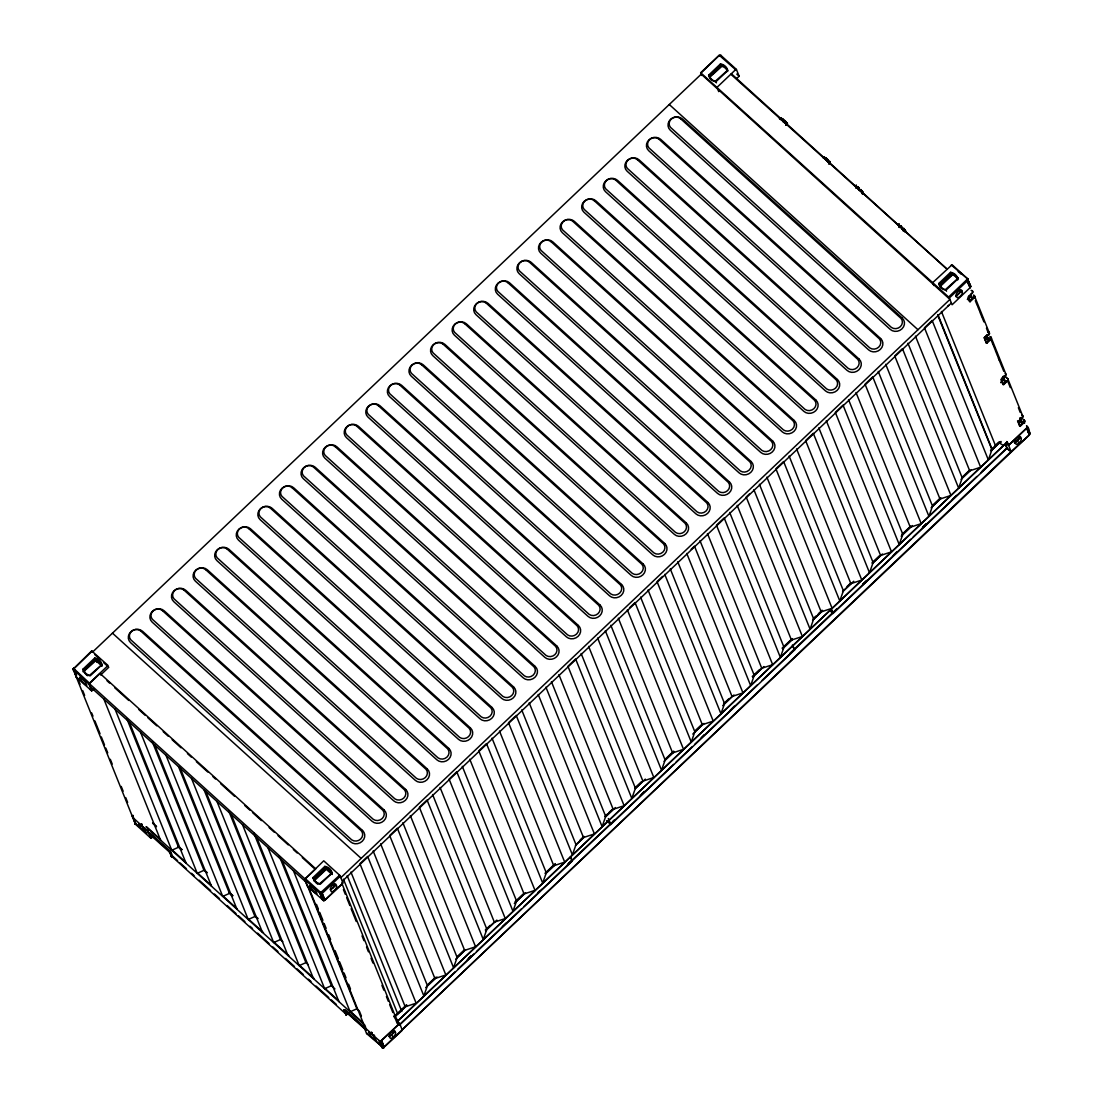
<?xml version="1.0" encoding="UTF-8"?>
<svg xmlns="http://www.w3.org/2000/svg" width="1103" height="1103" viewBox="0 0 1103 1103"><rect width="100%" height="100%" fill="white"/><g stroke="black" fill="none" stroke-linecap="round" stroke-linejoin="round"><path stroke-width="1.5" d="M340.386 876.127L322.434 893.168C320.752 895.236 320.752 890.576 320.366 893.568L323.413 900.475L324.613 900.351L343.13 882.938L339.627 875.217L323.731 860.809L304.635 879.436L307.379 886.247L323.413 900.475M88.957 684.122L73.184 669.08L91.687 650.894L108.053 665.495L89.453 683.157L88.957 684.122L91.701 690.933L94.1 688.644M89.453 683.157L73.929 668.708L92.156 651.101M151.704 838.004L150.918 838.252L135.641 824.41L135.2 823.734L136.207 823.817L135.145 823.431L136.207 823.417M967.841 279.886C964.918 278.949 969.344 279.321 967.303 280.907L949.352 297.962L952.096 304.773L970.116 287.649L970.171 285.47A1.944 1.751 -21.9 0 1 969.937 287.828M1029.071 434.348L1029.802 434.017C1029.554 434.885 1028.713 432.776 1029.802 433.617M861.512 190.585L862.353 192.667L860.919 189.606L862.063 192.984L861.512 190.585L859.14 189.675L860.919 189.606L861.829 192.391L857.665 188.282A4.95 4.605 -17 0 1 856.19 185.235L856.162 188.061M904.35 229.92L905.163 231.437L903.729 228.376L904.322 229.355L901.951 228.445L903.729 228.376L904.625 231.161L900.475 227.053A4.95 4.605 -17 0 1 899 224.006L898.917 226.722M323.634 900.517L320.849 892.52L339.627 875.217M363.866 1026.769L366.596 1033.58L383.403 1047.822L402.347 1030.271L399.617 1023.446L397.066 1021.157M736.404 69.42L735.618 69.668L719.266 55.274L721.031 55.508L736.404 69.42L739.134 76.231L736.735 78.52M857.155 187.455L858.175 187.827L857.913 186.862L857.155 187.455L859.885 190.185M900.986 226.598L900.724 225.632L899.91 226.873L900.724 225.632L902.695 228.955M320.67 893.664L320.794 892.506L320.89 893.706M719.046 67.159L718.784 67.573M320.573 893.637L320.697 892.479M132.994 817.695A1.944 1.751 -21.9 0 1 132.925 815.324L132.829 817.53L148.188 831.441L150.918 838.252M970.475 287.097C972.088 285.705 964.849 277.018 967.579 280.576M1005.922 442.882L1008.569 445.281L1026.603 428.157C1027.003 422.435 1030.795 432.776 1029.264 435.051L1010.844 451.899M786.701 125.204L786.453 124.611A4.963 4.633 -16 0 1 785.943 124.363L786.425 123.274L785.832 124.405L786.425 123.274L784.495 120.365L783.737 120.958L786.701 123.991L787.294 122.819A4.977 4.329 -25.5 0 1 784.109 121.675L779.38 118.641M828.932 163.079L829.235 162.044M380.452 1041.025C383.499 1055.709 385.802 1043.107 379.225 1040.68L346.011 1010.376M76.397 674.843L76.341 677.008L91.701 690.933M320.463 893.609L320.601 892.437L305.131 878.471M320.27 893.513L320.546 892.41L320.091 893.416L322.738 900.158M515.101 716.426L508.511 722.686L564.708 862.146L553.775 865.731L546.288 872.831L542.69 883.048L486.492 743.587L478.799 750.895L534.996 890.355L524.063 893.94L516.576 901.041L512.978 911.257L456.78 771.797L449.086 779.104L505.284 918.565L494.351 922.149L486.864 929.25L483.266 939.466L427.068 800.006L419.374 807.313L475.572 946.774L464.639 950.359L457.152 957.459L453.554 967.676L397.356 828.215L389.662 835.522L445.86 974.983L434.927 978.554L427.44 985.668L423.842 995.885L367.644 856.424L359.95 863.732L416.148 1003.192L405.215 1006.763L397.728 1013.878L343.447 879.16M538.209 694.476L594.42 833.937L583.487 837.522L576 844.622L572.402 854.839L516.204 715.378M597.633 638.058L653.845 777.532L642.897 781.103L635.425 788.204L631.826 798.434L575.614 658.96L567.921 666.267L624.133 805.728L613.185 809.312L605.712 816.413L602.114 826.643L545.916 687.169M627.345 609.862L683.543 749.323L672.609 752.894L665.137 759.995L661.538 770.225L605.326 630.764M662.558 576.428L657.057 581.653L713.255 721.114L702.321 724.685L694.849 731.785L691.25 742.016L635.038 602.555L629.551 607.767M686.769 553.444L742.967 692.905L732.034 696.476L724.547 703.576L720.962 713.806L664.751 574.346M749.489 493.896L746.193 497.026L802.391 636.486L791.458 640.057L783.971 647.171L780.372 657.388L724.175 517.927L716.481 525.235L772.679 664.695L761.746 668.266L754.259 675.367L750.66 685.597L694.463 546.137L691.167 549.266M941.41 311.446L995.692 446.15L991.955 449.707L988.357 459.937L932.145 320.463L924.452 327.77L980.664 467.231L969.716 470.816L962.243 477.916L958.645 488.133L902.447 348.672L894.74 355.979L950.951 495.44L940.004 499.025L932.531 506.125L928.933 516.342L872.735 376.881L865.042 384.189L921.239 523.649L910.306 527.234L902.819 534.335L899.221 544.551L843.023 405.091L835.329 412.398L891.527 551.858L880.594 555.443L873.107 562.544L869.509 572.76L813.311 433.3L805.617 440.607L861.815 580.068L850.882 583.652L843.395 590.753L839.797 600.97L783.599 461.509L775.905 468.816L832.103 608.277L821.17 611.848L813.683 618.962L810.085 629.179L753.887 489.718M973.756 297.327L969.551 301.422L968.172 298.003M1023.846 421.939L1019.641 426.048L1017.531 420.781M1026.921 427.716C1027.955 430.708 1029.802 435.782 1029.03 434.499L1027.031 427.412M902.116 229.3L902.53 228.376L901.261 227.273M320.463 892.341L320.008 893.347L323.11 900.379M967.648 280.479L966.738 279.735L970.323 287.387M382.962 1047.85L379.694 1040.929M73.598 670.197L73.942 668.914L73.184 669.287L135.49 824.258L136.345 824.093L135.559 824.341L132.457 816.096M73.529 670.128L74.094 669.231L73.46 670.045M1029.471 432.872L1028.989 433.893L1029.761 433.41L1026.852 426.227M719.845 55.619L720.866 55.398M1026.755 427.992L1029.416 434.885L383.941 1047.105M1029.54 432.955L1028.823 433.686M973.522 297.314L969.454 301.188L970.061 301.739L974.018 297.989A1.944 1.751 -21.9 0 0 974.087 295.466M1005.026 375.571L1000.931 379.487L1002.944 384.506L1006.901 380.756M1023.639 421.884L1019.544 425.799L1020.165 426.351L1024.122 422.601A1.944 1.751 -21.9 0 0 1024.177 420.078M966.586 279.955L970.116 287.649L966.655 279.872L948.594 297.052L700.653 72.729L719.266 55.274L701.122 72.936M828.284 160.032L827.664 160.748L826.547 159.728L827.305 159.135L828.284 160.032L829.511 162.761L830.104 161.589A4.977 4.329 -25.5 0 1 826.919 160.445L823.624 157.701M858.272 188.475L858.906 187.758L857.913 186.862L857.1 188.103A5.143 4.963 -2.5 0 1 856.852 187.496L855.887 187.469M901.716 226.515L901.882 228.721L902.323 227.866L899.965 226.225M1026.603 428.157L1029.416 434.885M92.266 652.342L701.232 74.163L949.931 299.396L340.965 877.561M82.918 669.231L94.72 658.008L95.699 658.188A9.872 8.921 -21.9 0 1 101.807 663.716L102.014 664.613L90.198 675.836L89.233 675.656A9.872 8.921 -21.9 0 1 83.125 670.128L82.918 669.231L84.366 671.603A9.279 8.369 -21.9 0 0 87.578 675.712M708.636 75.156L720.452 63.933L721.417 64.112A9.872 8.921 -21.9 0 1 727.525 69.641L727.732 70.537L715.93 81.746L714.951 81.581A9.872 8.921 -21.9 0 1 708.843 76.052L708.636 75.156L710.084 77.527A9.279 8.369 -21.9 0 0 711.325 79.843M82.946 671.672L87.895 666.97M91.549 663.496L95.203 660.021L101.297 665.536M709.96 76.355L721.045 65.835M84.228 671.051L96.168 660.394A9.279 8.369 -21.9 0 1 101.917 665.592M709.96 76.976L721.9 66.318A9.279 8.369 -21.9 0 1 727.635 71.516M102.041 666.143L101.338 664.158A9.279 8.369 -21.9 0 0 95.589 658.96L83.787 670.169A9.279 8.369 -21.9 0 0 89.522 675.367L102.014 664.613M727.18 70.633L715.254 81.291A9.279 8.369 -21.9 0 1 709.505 76.093L721.321 64.884A9.279 8.369 -21.9 0 1 727.056 70.082L727.732 70.537M735.618 69.668L717.019 87.33L718.742 91.632M89.371 683.653L100.056 673.506L315.734 868.819L305.035 878.967L89.371 683.653L90.804 687.238L306.482 882.552M100.649 674.995L108.77 667.287L103.696 662.682M783.364 122.392L784.109 121.675M786.122 124.308C784.454 120.806 785.06 124.929 787.294 122.819M785.763 125.273L786.453 124.611M828.463 161.341L827.746 161.989L830.104 161.589M828.574 164.044L829.511 163.975M856.19 185.221L855.873 186.986L855.611 185.773M856.162 188.158L856.852 187.496A5.101 4.922 -2.5 0 1 856.438 185.814M170.386 851.488L169.531 852.302L171.723 857.086L170.276 852.026L147.954 831.8M171.723 857.086L170.276 852.026M171.213 856.48L172.068 855.666M899 223.992L898.862 226.611M898.697 226.239L899.372 225.55M900.475 227.053L899.469 227.494M966.821 279.376C967.469 279.638 968.02 280.038 967.359 278.59L952.082 264.748L932.697 282.644L933.841 285.512M947.105 269.284L731.013 74.384L731.344 73.736L947.022 269.049M313.004 877.602L324.82 866.393L325.799 866.558A9.872 8.921 -21.9 0 1 331.906 872.101L332.113 872.983L320.297 884.206L319.332 884.027A9.872 8.921 -21.9 0 1 313.224 878.498L313.004 877.602L314.465 879.987A9.279 8.369 -21.9 0 0 317.678 884.082M938.736 283.526L950.552 272.317L951.517 272.482A9.872 8.921 -21.9 0 1 957.625 278.025L957.831 278.907L946.016 290.13L945.05 289.951A9.872 8.921 -21.9 0 1 938.943 284.422L938.736 283.526L940.183 285.911A9.279 8.369 -21.9 0 0 941.424 288.214M314.327 879.422L326.267 868.778A9.279 8.369 -21.9 0 1 332.003 873.976M940.059 285.346L951.999 274.702A9.279 8.369 -21.9 0 1 957.735 279.9M314.038 880.994L326.323 869.329L331.19 873.741M939.88 286.794L953.406 273.958M332.141 874.527L331.424 872.528A9.279 8.369 -21.9 0 0 325.688 867.33L313.886 878.539A9.279 8.369 -21.9 0 0 319.622 883.737L332.113 872.983M957.28 279.004L945.34 289.662A9.279 8.369 -21.9 0 1 939.604 284.464L951.42 273.254A9.279 8.369 -21.9 0 1 957.156 278.452L957.831 278.907M332.417 888.398L334.857 886.095M955.708 296.638L961.857 290.806M342.399 881.145L951.365 302.98M967.414 299.34L970.943 295.99M967.51 299.575L971.04 296.238M969.151 295.714L971.605 297.934L972.57 297.01M984.138 337.711L986.11 335.822M990.204 339.214L986.247 342.964L984.234 337.945L987.199 335.133M990.784 337.008A1.944 1.751 -21.9 0 1 990.715 339.531L986.771 343.281L984.841 338.497L988.798 334.747A1.944 1.751 -21.9 0 0 988.867 332.224L987.543 331.024M985.296 339.765L987.64 337.532M985.393 340L987.736 337.766M985.848 337.256L988.302 339.476L989.267 338.552L988.329 337.697M1001.827 378.301L1004.792 375.489M1006.157 377.35L1007.48 378.55A1.944 1.751 -21.9 0 1 1007.425 381.059L1003.468 384.823L1001.538 380.039L1005.495 376.288M1000.821 382.424L1004.337 379.074M1000.904 382.658L1004.433 379.308M348.52 1012.926L346.218 1015.118L343.929 1010.086L365.438 1028.768M1002.848 384.271L1005.812 381.445M345.294 1009.879L344.439 1010.693L346.218 1015.118M346.121 1014.87L346.976 1014.071L345.846 1011.272M375.696 1040.322L375.461 1040.184A7.776 1.351 46.5 0 1 370.36 1035.552L369.464 1034.393L371.642 1032.311M369.56 1034.586L371.697 1032.408M369.698 1034.779L371.766 1032.532M369.822 1034.931L371.918 1032.739M369.988 1035.138L372.042 1032.904M370.056 1035.221L372.18 1033.056M1019.599 419.14L1021.585 417.265M1020.165 426.351L1018.234 421.58L1022.191 417.816A1.944 1.751 -21.9 0 0 1022.26 415.307M1018.689 422.835L1021.033 420.615M994.906 445.695L998.27 442.496M1018.786 423.083L1021.13 420.85M406.497 1004.792L394.019 1016.635L398.197 1020.578L1007.067 442.165M427.95 984.427L435.437 977.313M456.642 957.183L464.129 950.083M485.334 929.953L490.104 925.417M515.06 901.716L523.994 893.237M545.02 873.286L555.181 863.621M580.137 839.948L583.873 836.391M604.913 816.413L607.408 814.042M608.815 812.704L612.565 809.147M634.859 787.983L641.257 781.917M664.806 759.553L673.685 751.129M694.766 731.11L702.377 723.885M723.582 703.755L728.573 699.012M752.26 676.511L759.65 669.507M782.11 648.178L792.188 638.623M813.311 618.562L815.875 616.122M818.371 613.751L822.121 610.193M847.063 586.506L850.813 582.949M871.963 562.875L879.491 555.719M901.909 534.445L910.678 526.117M933.11 504.816L940.611 497.687M961.802 477.571L969.303 470.443M990.508 450.327L995.499 445.584M394.529 1017.256L407.007 1005.398M425.717 987.626L436.953 976.968M455.677 959.196L465.659 949.724M485.623 930.767L496.846 920.095M514.315 903.509L525.552 892.851M545.516 873.893L555.498 864.421M575.463 845.463L584.204 837.163M605.409 817.02L615.405 807.548M635.369 788.59L645.352 779.118M664.061 761.346L674.043 751.86M692.767 734.088L704.004 723.43M722.713 705.658L733.95 694.987M752.66 677.214L763.896 666.557M782.62 648.785L792.602 639.313M812.566 620.355L822.548 610.869M842.513 591.911L853.75 581.253M872.459 563.481L882.441 554.009M901.165 536.237L912.388 525.566M931.111 507.794L941.093 498.322M961.058 479.364L971.04 469.892M991.004 450.934L1001 441.448M1019.255 420.34L1021.695 422.546L1022.66 421.636M1004.571 444.537L398.197 1020.578M1006.832 441.931L1007.453 442.482L1005.095 444.716A1.944 1.751 -21.9 0 1 1002.379 444.84L999.194 442.841L992.149 449.445L937.977 314.7M1008.569 445.281L1026.424 428.336A1.944 1.751 -21.9 0 0 1026.493 425.827M468.417 958.548L471.312 955.818L467.134 960.106M538.002 892.492L539.918 890.672M568.459 863.58L571.34 860.836M612.592 821.68L614.523 819.846M641.56 794.174L644.442 791.43L640.264 795.732M862.891 584.038L866.737 580.385M922.742 527.206L926.589 523.553L922.411 527.854M434.003 991.569L436.14 989.543M502.403 926.63L506.677 922.563M537.671 893.14L541.945 889.087M614.619 820.08L567.494 864.49M701.177 737.893L704.293 734.612M730.034 710.497L734.212 706.196M862.56 584.673L866.834 580.619M892.492 556.27L896.67 551.969M952.33 499.452L956.604 495.385M982.263 471.036L986.537 466.983M400.361 1023.832L455.263 971.702M457.759 969.33L473.987 953.93M476.482 951.558L521.402 908.913M523.897 906.542L540.125 891.141M542.621 888.77L673.643 764.365M676.139 762.008L692.367 746.593M694.862 744.235L757.251 684.991M762.242 680.248L892.024 557.043M894.519 554.671L910.747 539.27M913.243 536.899L976.886 476.468M980.622 472.911L1006.832 448.039L1005.55 444.854M399.424 1025.156L572.278 861.043L570.472 856.562M606.512 820.673L610.745 824.52L794.574 649.984L792.767 645.503M830.09 610.786L833.041 613.461L1007.136 448.163L1005.316 443.627M393.785 1032.698L391.344 1035.014L393.44 1036.903A3.819 1.503 -47.8 0 0 395.55 1032.794L394.805 1030.947A3.819 1.503 -47.8 0 0 391.468 1032.008A3.819 1.503 -47.8 0 0 389.359 1036.117L390.104 1037.964A3.819 1.503 -47.8 0 0 393.44 1036.903M1014.636 443.241L1019.544 438.58M145.637 831.979L145.362 831.8A7.776 1.351 46.5 0 1 140.26 827.181L139.433 826.147L141.584 823.982M139.557 826.34L141.639 824.106M139.695 826.533L141.777 824.299M139.86 826.726L141.915 824.492M139.957 826.836L142.08 824.686M399.617 1023.446L380.783 1040.984M382.424 1047.74L382.134 1047.602M1029.058 434.086L1029.788 433.507M73.198 669.383L73.929 668.859M782.854 120.668L783.461 120.296L782.013 118.586L780.111 118.766M825.664 159.439L825.885 158.101L822.686 156.943M73.184 669.19L73.929 668.708M381.197 1040.818L383.623 1047.767M324.447 899.496L323.372 899.51M383.941 1047.629L380.88 1040.942M720.948 55.453L720.245 55.77L721.031 55.508M382.052 1047.547L382.755 1047.23L381.969 1047.492L379.225 1040.68M180.878 849.393L178.521 847.256L171.765 850.261L115.07 709.201M206.358 872.459L204 870.322L197.244 873.342L140.55 732.282M231.837 895.539L229.479 893.402L222.723 896.408L166.029 755.362M257.316 918.62L254.958 916.483L248.216 919.488L191.508 778.442M282.795 941.686L280.438 939.563L273.696 942.569L216.988 801.509M308.275 964.767L305.931 962.629L299.175 965.635L242.467 824.589M334.94 988.908L331.41 985.71L324.654 988.715L267.946 847.669M359.013 1010.706L356.889 1008.79L350.134 1011.796L293.439 870.736M827.305 159.135L827.705 160.293L826.726 160.666L826.547 159.728L828.96 161.369M73.212 668.873L73.294 668.57M366.596 1033.58L367.382 1033.332M73.239 668.776L73.956 668.556L73.267 668.666L76.341 677.008M967.51 278.742L951.296 264.996M967.565 278.811L966.655 278.907L967.441 278.659L970.571 286.794M135.435 824.189L136.317 824.051L135.366 824.093M74.011 668.404L75.997 675.491M824.823 157.357L825.499 159.204L826.257 158.212L822.921 157.536L826.257 158.212L826.878 159.756M785.86 124.005L786.591 123.384M74.025 668.363L76.135 675.188M320.904 892.52L323.855 900.517M380.108 1041.025L383.072 1047.85M967.814 279.376L966.711 278.99L967.634 278.907L970.571 286.284M135.186 823.624L136.193 823.776M135.145 823.431L136.179 823.624M784.15 122.474L785.474 122.791L785.102 122.033M783.075 119.331L784.068 120.985L783.461 120.296M902.75 230.596L904.625 231.161M73.653 668.032L75.776 673.561M784.895 121.523L783.737 120.958L784.853 121.978L785.474 121.261L784.495 120.365M966.793 279.583L967.8 280.093M861.54 191.15L862.505 193.645A1.792 1.627 -21.9 0 0 862.008 193.135M309.915 885.723L310.191 885.888A7.776 1.351 46.5 0 1 315.306 890.521L316.823 893.209A4.757 0.827 46.5 0 1 314.341 892.175A4.757 0.827 46.5 0 1 310.343 887.35L309.709 885.737M79.871 677.366L80.092 677.518A7.776 1.351 46.5 0 1 85.207 682.137L86.723 684.839A4.757 0.827 46.5 0 1 84.255 683.805A4.757 0.827 46.5 0 1 80.243 678.979L79.637 677.435M320.173 893.471L304.635 879.436M379.308 1040.736L382.327 1047.698M384.23 1047.45L381.569 1040.57L384.313 1047.381M904.915 230.127L906.059 231.699L904.377 229.176M858.451 188.503L859.72 189.606L859.306 190.529L858.906 187.758M736.776 74.094L739.134 76.231M968.682 284.105L970.006 285.305M954.646 275.088L958.355 278.452M962.34 292.102L961.595 290.254A3.819 1.503 -47.8 0 0 958.259 291.33A3.819 1.503 -47.8 0 0 956.149 295.439L956.894 297.286A3.819 1.503 -47.8 0 0 960.23 296.224A3.819 1.503 -47.8 0 0 962.34 292.102L960.258 290.213A3.819 1.503 -47.8 0 1 958.948 293.453A3.819 1.503 -47.8 0 1 955.681 295.797M986.771 343.281L986.151 342.73L990.218 338.855L990.218 337.683M1002.544 378.798L1004.998 381.018L1003.123 376.357M1020.013 419.237L1021.24 420.34M669.273 104.509L917.972 329.728M1021.268 438.704L1020.537 436.871A3.819 1.503 -47.8 0 0 1017.2 437.932A3.819 1.503 -47.8 0 0 1015.077 442.041L1015.822 443.889A3.819 1.503 -47.8 0 0 1019.158 442.827A3.819 1.503 -47.8 0 0 1021.268 438.704L1019.186 436.816A3.819 1.503 -47.8 0 1 1017.586 440.4A3.819 1.503 -47.8 0 1 1014.181 442.386M1017.076 440.924L1019.158 442.827M1006.832 448.039L1010.913 451.734L401.947 1029.899M1006.97 448.383L1009.369 450.562M830.421 610.138L832.972 612.441M794.574 649.984L792.354 645.131M572.278 861.043L570.665 857.679M112.465 633.163L361.164 858.382M94.803 654.63L99.877 659.236M336.622 886.178L335.877 884.33A3.819 1.503 -47.8 0 0 332.541 885.406A3.819 1.503 -47.8 0 0 330.417 889.514L331.162 891.362A3.819 1.503 -47.8 0 0 334.499 890.3A3.819 1.503 -47.8 0 0 336.622 886.178L334.526 884.289A3.819 1.503 -47.8 0 1 333.409 887.295A3.819 1.503 -47.8 0 1 330.307 889.79M107.032 680.785L109.583 683.088M114.684 687.707L128.734 700.433M138.937 709.67L145.32 715.447M147.871 717.763L156.805 725.857M163.189 731.634L168.29 736.252M172.123 739.727L181.057 747.806M187.427 753.583L191.26 757.058M196.362 761.677L207.847 772.086M212.962 776.705L215.512 779.021M220.614 783.64L234.649 796.352M244.866 805.604L249.967 810.222M252.518 812.525L261.452 820.618M269.104 827.553L274.22 832.172M278.039 835.647L288.255 844.898M293.357 849.517L297.19 852.977M302.291 857.61L315.058 869.164M395.55 1032.794L393.468 1030.891A3.819 1.503 -47.8 0 1 392.061 1034.242A3.819 1.503 -47.8 0 1 388.739 1036.489M152.6 822.99L156.405 826.437M178.024 846.015L181.843 849.475M230.086 893.154L232.705 895.539M255.593 916.262L258.143 918.578M152.697 823.224L156.502 826.685M178.121 846.263L181.94 849.71M203.559 869.288L207.378 872.749M228.997 892.327L232.802 895.774M146.506 826.74L160.487 839.411M171.93 849.779L185.924 862.436M197.368 872.804L211.362 885.475M222.806 895.843L236.787 908.514M248.244 918.868L263.493 932.697M273.668 941.907L288.931 955.722M299.106 964.932L314.369 978.761M324.544 987.971L338.524 1000.642M349.982 1011.01L362.694 1022.522M145.982 826.905L364.707 1024.99L365.7 1027.445M169.848 852.426L147.623 832.448M343.929 1010.086L366.251 1030.299M177.555 860.643L172.482 856.038L170.703 851.613L150.008 833.027M180.106 862.946L186.448 868.695M191.536 873.3L194.073 875.603M199.16 880.208L210.604 890.562M214.409 894.009L219.497 898.614M227.121 905.522L236.014 913.574M238.551 915.876L244.907 921.639M249.995 926.23L252.532 928.533M257.619 933.138L269.049 943.492M272.868 946.953L277.942 951.558M285.567 958.452L294.46 966.518M297.01 968.82L303.366 974.569M308.44 979.174L310.991 981.477M316.065 986.082L328.777 997.581M331.314 999.883L336.401 1004.488M136.427 824.175L138.978 826.478M141.529 828.78L146.616 833.399M372.483 1037.937L382.658 1047.161M172.151 856.686L346.232 1014.346M966.628 279.914L967.455 280.755M948.594 297.052L949.352 297.962M321.635 892.299L325.082 900.062M324.613 900.351L321.538 892.368L324.902 900.2M139.433 826.147L138.744 824.479A4.757 0.827 46.5 0 1 141.212 825.513A4.757 0.827 46.5 0 1 145.21 830.338L145.858 831.952M322.076 893.444L321.497 892.396L321.773 893.582M321.979 893.499L321.442 892.424L321.869 893.54M828.284 161.562L827.705 160.293M974.5 296.073L989.281 332.83M991.197 337.615L1005.977 374.372M1007.908 379.142L1022.674 415.9M977.575 306.11L979.478 310.839M982.015 317.14L983.917 321.883M986.454 328.184L988.357 332.913M993.003 344.494L994.906 349.224M997.443 355.524L999.346 360.267M1001.882 366.568L1003.785 371.297M1007.797 381.293L1010.334 387.608M975.328 300.664L977.258 305.462M979.822 311.846L981.753 316.644M990.742 339.007L992.672 343.791M995.237 350.189L997.167 354.987M998.449 358.185L1001.662 366.168M1018.359 407.71L1020.289 412.508M1022.853 418.878L1024.59 423.194M970.35 294.832L971.605 297.934M987.047 336.374L988.302 339.476M1019.82 417.885L1021.695 422.546M970.061 301.739L968.144 296.955L972.101 293.205A1.944 1.751 -21.9 0 0 972.294 290.82M951.393 274.592L950.552 272.317M1007.453 442.482L1011.313 452.106M946.526 291.22L946.016 290.13M1006.681 441.545L1007.963 444.73M937.66 315.003L991.955 449.707M899.386 225.577L899.662 226.267A5.143 4.963 -2.5 0 0 899.869 226.68M898.421 224.529L898.669 225.632M898.435 225.136L898.986 226.97L899.662 226.267A5.101 4.922 -2.5 0 1 899.248 224.585M855.638 186.49L855.914 187.234M915.435 336.112L969.716 470.816M907.948 343.212L962.243 477.916M885.723 364.307L940.004 499.025M878.25 371.421L932.531 506.125M856.011 392.516L910.306 527.234M721.293 66.208L720.452 63.933M848.538 399.631L902.819 534.335M716.426 82.835L715.93 81.746M700.653 72.729L701.742 75.459M826.299 420.726L880.594 555.443M818.826 427.826L873.107 562.544M796.587 448.935L850.882 583.652M789.114 456.035L843.395 590.753M836.819 608.787L789.789 653.445M831.248 608.98L833.041 613.461M831.055 609.146L832.641 613.089M766.888 477.144L821.17 611.848M759.402 484.245L813.683 618.962M737.176 505.353L791.458 640.057M729.69 512.454L783.971 647.171M707.464 533.562L761.746 668.266M699.978 540.663L754.259 675.367M677.752 561.772L732.034 696.476M670.266 568.872L724.547 703.576M648.04 589.981L702.321 724.685M640.553 597.081L694.849 731.785M618.328 618.19L672.609 752.894M610.841 625.291L665.137 759.995M588.616 646.399L642.897 781.103M581.129 653.5L635.425 788.204M558.904 674.609L613.185 809.312M608.346 818.536L610.745 824.52M608.539 819.667L610.345 824.148M551.431 681.709L605.712 816.413M529.192 702.818L583.487 837.522M521.719 709.918L576 844.622M499.48 731.013L553.775 865.731M492.007 738.128L546.288 872.831M469.768 759.222L524.063 893.94M462.295 766.337L516.576 901.041M440.056 787.432L494.351 922.149M432.583 794.532L486.864 929.25M410.357 815.641L464.639 950.359M402.871 822.741L457.152 957.459M380.645 843.85L434.927 978.554M373.159 850.951L427.44 985.668M350.933 872.059L405.215 1006.763M347.197 875.658L401.837 1011.561M398.169 1023.363L341.682 882.841A1.944 1.751 -21.9 0 1 341.199 884.771L325.275 899.883A1.944 1.751 -21.9 0 1 322.559 900.007M343.419 889.57L345.336 894.354M346.632 897.552L349.83 905.535M351.112 908.72L356.255 921.501M362.032 935.868L363.962 940.666M366.527 947.05L368.443 951.834M371.022 958.231L372.938 963.016M381.928 985.365L383.858 990.163M386.422 996.547L388.353 1001.331M389.635 1004.53L392.847 1012.513M394.129 1015.711L397.328 1023.694M325.675 868.668L324.82 866.393M324.296 900.462L321.18 892.506L324.503 900.393M321.111 893.706L321.014 892.534L324.075 900.503M380.011 1041.011L382.851 1047.836M369.464 1034.393L368.843 1032.863A4.757 0.827 46.5 0 1 371.311 1033.883A4.757 0.827 46.5 0 1 375.31 1038.723L375.93 1040.253M316.478 904.363L318.409 909.148M319.691 912.346L322.903 920.329M324.185 923.514L326.116 928.312M328.68 934.696L330.61 939.48M335.091 950.662L338.304 958.645M339.586 961.844L342.799 969.827M344.081 973.011L346.011 977.809M348.576 984.193L350.506 988.991M359.495 1011.341L361.412 1016.125M308.592 887.129L365.079 1027.638M305.283 880.415L356.889 1008.79M344.357 1009.672L345.542 1012.623M282.216 860.588L338.924 1001.634M279.169 855.749L331.41 985.71M256.737 837.508L313.445 978.568M253.676 832.682L305.931 962.629M231.258 814.441L287.966 955.488M228.831 811.188L280.438 939.563M205.778 791.361L262.486 932.407M204 789.693L254.958 916.483M180.299 768.281L236.993 909.341M178.507 766.613L229.479 893.402M154.82 745.201L211.514 886.26M152.393 741.961L204 870.322M129.327 722.134L186.035 863.18M126.914 718.88L178.521 847.256M95.575 660.283L94.72 658.008M103.847 699.054L160.555 840.1M78.216 679.434L80.133 684.232M82.711 690.616L84.628 695.4M91.687 712.965L92.969 716.164M94.899 720.948L100.042 733.729M101.324 736.928L104.523 744.911M105.819 748.096L107.736 752.894M110.3 759.278L112.23 764.062M121.22 786.425L123.15 791.209M125.714 797.593L127.631 802.391M132.622 815.71L135.352 822.521M132.567 815.806L135.228 822.81M321.29 892.479L321.662 893.623M904.763 230.141L905.315 232.416M861.953 191.37L862.546 194.183M321.125 892.52L321.331 893.692M97.657 662.324A1.944 1.751 -21.9 0 1 96.609 661.883M76.507 677.173A1.944 1.751 -21.9 0 1 76.576 674.664M149.112 829.98A1.944 1.751 -21.9 0 1 146.561 829.966M92.776 689.334A1.944 1.751 -21.9 0 1 92.1 689.775M91.011 689.899A1.944 1.751 -21.9 0 1 90.074 689.458M949.021 305.214A1.944 1.751 -21.9 0 1 948.042 305.738M998.766 442.151A1.944 1.751 -21.9 0 1 1000.986 442.386M1005.191 373.503A1.944 1.751 -21.9 0 1 1005.867 375.82A1.944 1.751 -21.9 0 1 1003.372 376.757M379.046 1040.515A1.944 1.751 -21.9 0 0 381.762 1040.391L397.687 1025.28A1.944 1.751 -21.9 0 0 397.756 1022.757M365.493 1028.244A1.944 1.751 -21.9 0 1 364.996 1026.728M309.005 887.722A1.944 1.751 -21.9 0 1 308.495 886.302M374.579 1035.552A7.776 1.351 46.5 0 1 373.903 1034.876M958.038 278.025A4.757 0.827 46.5 0 1 957.542 277.487M958.162 271.572A7.776 1.351 46.5 0 1 961.389 274.413M89.067 665.619A3.819 1.503 -47.8 0 1 85.441 668.432M715.654 69.958A3.819 1.503 -47.8 0 1 711.904 74.122M989.901 336.622A1.792 1.627 -21.9 0 1 991.321 338.469A1.792 1.627 -21.9 0 1 989.184 339.889A1.792 1.627 -21.9 0 1 987.861 337.973M987.805 331.948A1.792 1.627 -21.9 0 1 989.363 334.085A1.792 1.627 -21.9 0 1 986.592 334.94M903.991 230.072A1.792 1.613 -21.9 0 1 905.011 231.685M973.411 295.121A1.792 1.627 -21.9 0 1 974.583 297.065A1.792 1.627 -21.9 0 1 972.419 298.334A1.792 1.627 -21.9 0 1 971.164 296.431M972.294 290.834A1.792 1.627 -21.9 0 1 971.136 293.688M971.109 290.406A1.792 1.627 -21.9 0 1 971.95 290.599M1024.094 419.981A1.792 1.627 -21.9 0 1 1024.466 422.132A1.792 1.627 -21.9 0 1 1022.164 422.849A1.792 1.627 -21.9 0 1 1021.323 420.85M1021.847 415.128A1.792 1.627 -21.9 0 1 1020.785 418.313M1006.598 378.164A1.792 1.627 -21.9 0 1 1008.032 379.873A1.792 1.627 -21.9 0 1 1006.184 381.445A1.792 1.627 -21.9 0 1 1004.502 379.928M860.974 191.246A1.792 1.613 -21.9 0 1 861.995 193.521M861.912 193.094A1.792 1.613 -21.9 0 1 862.587 193.563M786.618 125.177A4.922 4.44 -21.9 0 1 785.874 124.818M787.528 123.412A5.101 4.067 -30.1 0 1 785.929 123.26M785.226 122.984A5.143 4.095 -30.1 0 1 784.757 122.723M784.095 121.344A1.792 1.613 -21.9 0 1 784.619 121.964M829.263 163.382A4.963 4.633 -16 0 1 828.849 163.189M830.338 162.182A5.101 4.067 -30.1 0 1 828.96 162.072M826.726 160.004A1.792 1.613 -21.9 0 1 827.333 160.555M786.149 122.598L785.805 123.55L785.474 121.261L786.149 122.598M966.779 279.638L967.731 280.286L966.779 279.638M783.447 119.441L782.689 120.434L782.013 118.586L783.447 119.441M73.984 669.052L73.308 669.783L73.97 669.011M1029.692 433.217L1029.016 433.948L1029.733 433.314M967.758 279.169L966.779 279.128L967.8 279.266M680.606 118.724L680.068 118.297A6.728 6.08 -21.9 0 0 670.5 127.369L891.417 327.439A6.728 6.08 -21.9 0 0 900.986 318.353L680.606 118.724M659.015 139.226L658.477 138.799A6.728 6.08 -21.9 0 0 648.922 147.871L869.826 347.928A6.728 6.08 -21.9 0 0 879.394 338.855L659.015 139.226M637.424 159.728L636.886 159.287A6.728 6.08 -21.9 0 0 627.331 168.373L848.248 368.43A6.728 6.08 -21.9 0 0 857.803 359.357L637.424 159.728M615.832 180.216L615.309 179.789A6.728 6.08 -21.9 0 0 605.74 188.861L826.657 388.932A6.728 6.08 -21.9 0 0 836.212 379.846L615.832 180.216M594.255 200.718L593.717 200.277A6.728 6.08 -21.9 0 0 584.149 209.363L805.066 409.42A6.728 6.08 -21.9 0 0 814.634 400.348L594.255 200.718M572.664 221.207L572.126 220.779A6.728 6.08 -21.9 0 0 562.558 229.851L783.475 429.922A6.728 6.08 -21.9 0 0 793.043 420.836L572.664 221.207M551.073 241.709L550.535 241.281A6.728 6.08 -21.9 0 0 540.98 250.353L761.883 450.41A6.728 6.08 -21.9 0 0 771.452 441.338L551.073 241.709M529.481 262.211L528.944 261.769A6.728 6.08 -21.9 0 0 519.389 270.855L740.306 470.912A6.728 6.08 -21.9 0 0 749.861 461.84L529.481 262.211M507.89 282.699L507.366 282.271A6.728 6.08 -21.9 0 0 497.798 291.344L718.715 491.414A6.728 6.08 -21.9 0 0 728.27 482.328L507.89 282.699M486.313 303.201L485.775 302.76A6.728 6.08 -21.9 0 0 476.206 311.846L697.124 511.902A6.728 6.08 -21.9 0 0 706.692 502.83L486.313 303.201M464.721 323.689L464.184 323.262A6.728 6.08 -21.9 0 0 454.615 332.348L675.532 532.404A6.728 6.08 -21.9 0 0 685.101 523.318L464.721 323.689M443.13 344.191L442.593 343.764A6.728 6.08 -21.9 0 0 433.038 352.836L653.941 552.906A6.728 6.08 -21.9 0 0 663.51 543.82L443.13 344.191M421.539 364.693L421.001 364.252A6.728 6.08 -21.9 0 0 411.447 373.338L632.364 573.395A6.728 6.08 -21.9 0 0 641.918 564.322L421.539 364.693M399.948 385.181L399.424 384.754A6.728 6.08 -21.9 0 0 389.855 393.826L610.772 593.897A6.728 6.08 -21.9 0 0 620.327 584.811L399.948 385.181M378.37 405.683L377.833 405.242A6.728 6.08 -21.9 0 0 368.264 414.328L589.181 614.385A6.728 6.08 -21.9 0 0 598.75 605.313L378.37 405.683M356.779 426.185L356.241 425.744A6.728 6.08 -21.9 0 0 346.673 434.83L567.59 634.887A6.728 6.08 -21.9 0 0 577.159 625.801L356.779 426.185M335.188 446.674L334.65 446.246A6.728 6.08 -21.9 0 0 325.095 455.318L545.999 655.389A6.728 6.08 -21.9 0 0 555.567 646.303L335.188 446.674M313.597 467.176L313.059 466.734A6.728 6.08 -21.9 0 0 303.504 475.82L524.421 675.877A6.728 6.08 -21.9 0 0 533.976 666.805L313.597 467.176M292.005 487.664L291.482 487.236A6.728 6.08 -21.9 0 0 281.913 496.309L502.83 696.379A6.728 6.08 -21.9 0 0 512.385 687.293L292.005 487.664M270.428 508.166L269.89 507.725A6.728 6.08 -21.9 0 0 260.322 516.811L481.239 716.867A6.728 6.08 -21.9 0 0 490.807 707.795L270.428 508.166M248.837 528.668L248.299 528.227A6.728 6.08 -21.9 0 0 238.731 537.313L459.648 737.369A6.728 6.08 -21.9 0 0 469.216 728.283L248.837 528.668M227.246 549.156L226.708 548.729A6.728 6.08 -21.9 0 0 217.153 557.801L438.056 757.871A6.728 6.08 -21.9 0 0 447.625 748.785L227.246 549.156M205.654 569.658L205.117 569.217A6.728 6.08 -21.9 0 0 195.562 578.303L416.479 778.36A6.728 6.08 -21.9 0 0 426.034 769.287L205.654 569.658M184.063 590.146L183.539 589.719A6.728 6.08 -21.9 0 0 173.971 598.791L394.888 798.862A6.728 6.08 -21.9 0 0 404.443 789.776L184.063 590.146M162.486 610.648L161.948 610.207A6.728 6.08 -21.9 0 0 152.379 619.293L373.297 819.35A6.728 6.08 -21.9 0 0 382.865 810.278L162.486 610.648M140.894 631.15L140.357 630.709A6.728 6.08 -21.9 0 0 130.788 639.795L351.705 839.852A6.728 6.08 -21.9 0 0 361.274 830.766L140.894 631.15M782.496 119.744L781.351 118.173L782.496 119.744M825.306 158.515L824.148 156.943L825.306 158.515M862.891 192.019L862.105 191.357L863.249 192.928L862.891 192.019M902.213 318.036L682.261 118.848A8.383 7.569 -21.9 0 0 670.555 119.358A8.383 7.569 -21.9 0 0 670.279 130.209L890.245 329.397A8.383 7.569 -21.9 0 0 901.937 328.887A8.383 7.569 -21.9 0 0 902.213 318.036M880.621 338.538L660.669 139.336A8.383 7.569 -21.9 0 0 648.978 139.847A8.383 7.569 -21.9 0 0 648.702 150.697L868.654 349.899A8.383 7.569 -21.9 0 0 880.346 349.389A8.383 7.569 -21.9 0 0 880.621 338.538M859.03 359.026L639.078 159.838A8.383 7.569 -21.9 0 0 627.386 160.349A8.383 7.569 -21.9 0 0 627.111 171.199L847.063 370.387A8.383 7.569 -21.9 0 0 858.754 369.877A8.383 7.569 -21.9 0 0 859.03 359.026M837.439 379.529L617.487 180.327A8.383 7.569 -21.9 0 0 605.795 180.851A8.383 7.569 -21.9 0 0 605.519 191.701L825.471 390.889A8.383 7.569 -21.9 0 0 837.163 390.379A8.383 7.569 -21.9 0 0 837.439 379.529M815.862 400.017L595.896 200.829A8.383 7.569 -21.9 0 0 584.204 201.339A8.383 7.569 -21.9 0 0 583.928 212.19L803.894 411.391A8.383 7.569 -21.9 0 0 815.586 410.867A8.383 7.569 -21.9 0 0 815.862 400.017M794.27 420.519L574.318 221.331A8.383 7.569 -21.9 0 0 562.613 221.841A8.383 7.569 -21.9 0 0 562.337 232.692L782.303 431.88A8.383 7.569 -21.9 0 0 793.995 431.37A8.383 7.569 -21.9 0 0 794.27 420.519M772.679 441.021L552.727 241.819A8.383 7.569 -21.9 0 0 541.035 242.329A8.383 7.569 -21.9 0 0 540.76 253.18L760.712 452.382A8.383 7.569 -21.9 0 0 772.403 451.872A8.383 7.569 -21.9 0 0 772.679 441.021M751.088 461.509L531.136 262.321A8.383 7.569 -21.9 0 0 519.444 262.831A8.383 7.569 -21.9 0 0 519.168 273.682L739.12 472.884A8.383 7.569 -21.9 0 0 750.812 472.36A8.383 7.569 -21.9 0 0 751.088 461.509M729.497 482.011L509.545 282.809A8.383 7.569 -21.9 0 0 497.853 283.333A8.383 7.569 -21.9 0 0 497.577 294.184L717.529 493.372A8.383 7.569 -21.9 0 0 729.221 492.862A8.383 7.569 -21.9 0 0 729.497 482.011M707.919 502.499L487.953 303.311A8.383 7.569 -21.9 0 0 476.262 303.821A8.383 7.569 -21.9 0 0 475.986 314.672L695.952 513.874A8.383 7.569 -21.9 0 0 707.643 513.364A8.383 7.569 -21.9 0 0 707.919 502.499M686.328 523.001L466.376 323.813A8.383 7.569 -21.9 0 0 454.67 324.323A8.383 7.569 -21.9 0 0 454.395 335.174L674.36 534.362A8.383 7.569 -21.9 0 0 686.052 533.852A8.383 7.569 -21.9 0 0 686.328 523.001M664.737 543.503L444.785 344.301A8.383 7.569 -21.9 0 0 433.093 344.812A8.383 7.569 -21.9 0 0 432.817 355.676L652.769 554.864A8.383 7.569 -21.9 0 0 664.461 554.354A8.383 7.569 -21.9 0 0 664.737 543.503M643.146 563.991L423.194 364.803A8.383 7.569 -21.9 0 0 411.502 365.314A8.383 7.569 -21.9 0 0 411.226 376.164L631.178 575.366A8.383 7.569 -21.9 0 0 642.87 574.842A8.383 7.569 -21.9 0 0 643.146 563.991M621.554 584.493L401.602 385.292A8.383 7.569 -21.9 0 0 389.911 385.816A8.383 7.569 -21.9 0 0 389.635 396.666L609.587 595.854A8.383 7.569 -21.9 0 0 621.279 595.344A8.383 7.569 -21.9 0 0 621.554 584.493M599.977 604.982L380.011 405.794A8.383 7.569 -21.9 0 0 368.319 406.304A8.383 7.569 -21.9 0 0 368.044 417.155L588.009 616.356A8.383 7.569 -21.9 0 0 599.701 615.846A8.383 7.569 -21.9 0 0 599.977 604.982M578.386 625.484L358.434 426.296A8.383 7.569 -21.9 0 0 346.742 426.806A8.383 7.569 -21.9 0 0 346.452 437.657L566.418 636.845A8.383 7.569 -21.9 0 0 578.11 636.334A8.383 7.569 -21.9 0 0 578.386 625.484M556.794 645.986L336.842 446.784A8.383 7.569 -21.9 0 0 325.151 447.294A8.383 7.569 -21.9 0 0 324.875 458.159L544.827 657.347A8.383 7.569 -21.9 0 0 556.519 656.836A8.383 7.569 -21.9 0 0 556.794 645.986M535.203 666.474L315.251 467.286A8.383 7.569 -21.9 0 0 303.559 467.796A8.383 7.569 -21.9 0 0 303.284 478.647L523.236 677.849A8.383 7.569 -21.9 0 0 534.927 677.325A8.383 7.569 -21.9 0 0 535.203 666.474M513.626 686.976L293.66 487.774A8.383 7.569 -21.9 0 0 281.968 488.298A8.383 7.569 -21.9 0 0 281.692 499.149L501.644 698.337A8.383 7.569 -21.9 0 0 513.336 697.827A8.383 7.569 -21.9 0 0 513.626 686.976M492.035 707.478L272.069 508.276A8.383 7.569 -21.9 0 0 260.377 508.786A8.383 7.569 -21.9 0 0 260.101 519.637L480.067 718.839A8.383 7.569 -21.9 0 0 491.759 718.329A8.383 7.569 -21.9 0 0 492.035 707.478M470.443 727.966L250.491 528.778A8.383 7.569 -21.9 0 0 238.799 529.288A8.383 7.569 -21.9 0 0 238.51 540.139L458.476 739.327A8.383 7.569 -21.9 0 0 470.168 738.817A8.383 7.569 -21.9 0 0 470.443 727.966M448.852 748.468L228.9 549.266A8.383 7.569 -21.9 0 0 217.208 549.79A8.383 7.569 -21.9 0 0 216.933 560.641L436.885 759.829A8.383 7.569 -21.9 0 0 448.576 759.319A8.383 7.569 -21.9 0 0 448.852 748.468M427.261 768.956L207.309 569.768A8.383 7.569 -21.9 0 0 195.617 570.279A8.383 7.569 -21.9 0 0 195.341 581.129L415.293 780.331A8.383 7.569 -21.9 0 0 426.985 779.807A8.383 7.569 -21.9 0 0 427.261 768.956M405.683 789.458L185.718 590.27A8.383 7.569 -21.9 0 0 174.026 590.781A8.383 7.569 -21.9 0 0 173.75 601.631L393.702 800.819A8.383 7.569 -21.9 0 0 405.394 800.309A8.383 7.569 -21.9 0 0 405.683 789.458M384.092 809.96L164.126 610.759A8.383 7.569 -21.9 0 0 152.435 611.269A8.383 7.569 -21.9 0 0 152.159 622.12L372.125 821.321A8.383 7.569 -21.9 0 0 383.816 820.811A8.383 7.569 -21.9 0 0 384.092 809.96M362.501 830.449L142.549 631.261A8.383 7.569 -21.9 0 0 130.857 631.771A8.383 7.569 -21.9 0 0 130.568 642.622L350.533 841.81A8.383 7.569 -21.9 0 0 362.225 841.299A8.383 7.569 -21.9 0 0 362.501 830.449"/></g></svg>
